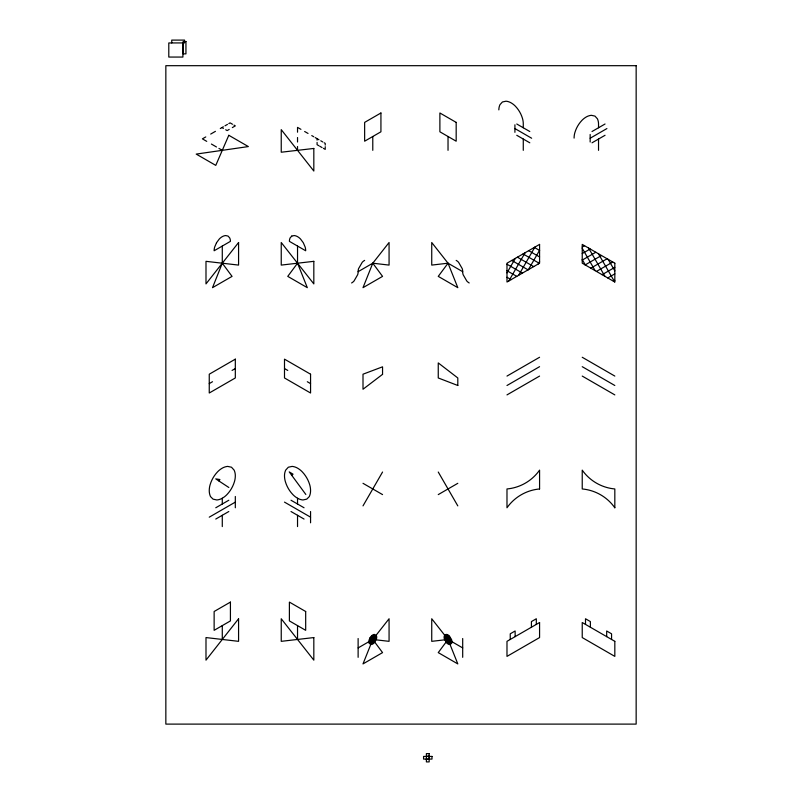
<?xml version="1.0" encoding="UTF-8"?>
<svg xmlns="http://www.w3.org/2000/svg" width="802" height="802" viewBox="0 0 802 802"><rect width="100%" height="100%" fill="white"/><g stroke="black" fill="none" stroke-linecap="round" stroke-linejoin="round"><path stroke-width="1.2" d="M222.284 263.206L212.51 287.667L232.059 276.379L222.284 263.206L222.284 246.054M372.78 263.206L363.005 287.667L382.554 276.379L372.78 263.206L389.07 242.515L389.07 265.091L372.78 263.206L358.123 271.678A10.536 10.536 0 0 1 357.682 274.675L353.983 281.081A10.536 10.536 0 0 1 351.607 282.966M372.78 639.455L363.005 663.906L382.554 652.617L372.78 639.455L389.07 618.763L389.07 641.339L372.78 639.455L358.123 647.916M363.005 505.882L382.554 472.027M506.984 272.86L515.345 258.384M508.829 280.961L525.12 252.74M518.603 275.317L534.894 247.096M528.378 269.673L539.576 250.284M538.152 264.028L539.576 261.572M218.956 481L219.918 479.526L215.738 478.884L228.831 487.486M297.532 263.206L287.758 276.379L307.306 287.667L297.532 263.206L297.532 246.054M448.027 263.206L438.253 276.379L457.802 287.667L448.027 263.206L431.737 242.515L431.737 265.091L448.027 263.206L462.694 271.678A10.536 10.536 0 0 0 463.125 274.675L466.834 281.081A10.536 10.536 0 0 0 469.21 282.966M448.027 639.455L438.253 652.617L457.802 663.906L448.027 639.455L431.737 618.763L431.737 641.339L448.027 639.455L462.694 647.916M291.657 475.215L293.061 474.182L289.231 471.907L305.833 494.463M205.773 136.921L202.405 138.856L206.736 141.363M210.695 134.074L215.427 131.348M220.299 128.531L223.347 126.766M224.991 125.824L227.457 124.4M228.821 123.608L230.104 122.866L232.5 124.26M229.192 129.413L227.166 130.586L225.693 129.734M232.339 127.598L235.317 125.884L233.963 125.102M592.016 131.518L605.049 123.999M590.162 138.235L606.903 128.571M592.016 142.806L605.049 135.287M209.252 383.607L212.51 381.722M232.059 370.434L235.317 368.559M582.232 247.056L584.548 245.733M582.232 253.572L590.192 248.991M582.232 260.099L595.836 252.249M585.179 264.911L601.48 255.507M590.823 268.169L607.114 258.765M596.467 271.427L612.758 262.023M602.112 274.685L614.823 267.347M607.756 277.943L614.823 273.863M215.768 507.766L228.801 500.247M613.4 281.201L614.823 280.379M209.252 517.17L235.317 502.122M215.768 519.054L228.801 511.526M506.984 376.078L539.576 357.271M506.984 385.491L539.576 366.674M506.984 394.895L539.576 376.078M438.253 494.603L457.802 483.315M426.393 756.256L429.16 756.256M426.393 759.253L429.16 759.253M516.759 123.999L529.801 131.518M514.914 128.571L531.646 138.235M516.759 135.287L529.801 142.806M534.343 247.417L539.576 250.435M528.698 250.675L539.576 256.951M523.054 253.933L539.345 263.337M300.93 129.343L297.532 127.388L297.532 132.19M304.65 131.498L308.028 133.443M311.757 135.598L313.762 136.751M315.186 137.573L318.965 139.759M320.76 140.791L322.765 141.954M324.158 142.756L325.231 143.378L325.231 145.122M517.41 257.191L533.701 266.595M318.895 145.743L317.081 144.691L317.081 142.375M319.808 146.265L322.053 147.558M323.406 148.34L325.231 149.393L325.231 146.696M511.766 260.45L528.057 269.853M506.984 264.209L522.413 273.111M506.984 270.725L516.779 276.369M506.984 277.241L511.135 279.627M221.953 127.568L223.417 128.42M582.232 357.271L614.823 376.078M211.407 144.049L216.48 146.987M218.936 148.4L222.284 150.335M582.232 366.674L614.823 385.491M582.232 376.078L614.823 394.895M284.499 368.559L287.758 370.434M307.306 381.722L310.564 383.607M363.005 483.315L382.554 494.603M291.016 500.247L304.048 507.766M284.499 502.122L310.564 517.17M291.016 511.526L304.048 519.054M608.187 259.377L614.823 270.865M598.412 253.733L614.703 281.953M588.638 248.089L604.929 276.309M582.232 248.289L595.154 270.665M582.232 259.577L585.38 265.021M438.253 472.027L457.802 505.882M611.565 639.455L611.565 633.811L606.673 630.984L606.673 636.628M598.533 127.759L598.533 123.999A12.611 12.611 0 0 0 597.41 118.796L594.954 116.089L591.375 115.318A12.611 12.611 0 0 0 586.312 116.942A19.749 19.749 0 0 0 581.851 120.46A29.834 29.834 0 0 0 574.914 132.48A19.749 19.749 0 0 0 574.092 138.104M598.533 139.047L598.533 150.335M590.382 627.224L590.382 621.58L585.5 618.763L585.5 624.407M590.162 134.475L590.162 141.994M536.317 624.407L536.317 618.763L531.425 621.58L531.425 627.224M523.275 127.759L523.275 123.999A19.749 19.749 0 0 0 522.463 118.375A29.834 29.834 0 0 0 515.526 106.355A19.749 19.749 0 0 0 511.064 102.836A12.611 12.611 0 0 0 506.002 101.202L502.423 101.974L499.967 104.691A12.611 12.611 0 0 0 498.844 109.884M523.275 139.047L523.275 150.335M515.135 636.628L515.135 630.984L510.242 633.811L510.242 639.455M514.914 124.811L514.914 132.33M462.694 638.512L462.694 657.329M448.027 136.5L448.027 150.335M429.21 756.426L429.21 759.083M372.78 136.5L372.78 150.335M358.123 638.512L358.123 657.329M317.081 138.676L317.081 140.139M310.564 511.526L310.564 522.814M297.532 137.523L297.532 142.024M297.532 146.505L297.532 150.335M297.532 498.232A13.454 13.454 0 0 0 302.935 499.977L306.745 499.145L309.301 496.598A14.276 14.276 0 0 0 310.564 490.714A21.063 21.063 0 0 0 309.692 484.709A31.819 31.819 0 0 0 302.294 471.887A21.063 21.063 0 0 0 297.532 468.137A13.454 13.454 0 0 0 292.139 466.403L288.319 467.225L285.692 470.122A13.454 13.454 0 0 0 284.499 475.656A21.063 21.063 0 0 0 285.372 481.661A31.819 31.819 0 0 0 292.77 494.483A21.063 21.063 0 0 0 297.532 498.232L297.532 504.007M297.532 515.295L297.532 526.583M297.532 625.62L297.532 639.455M235.317 496.478L235.317 507.766M222.284 498.232A13.454 13.454 0 0 1 216.881 499.977L213.071 499.145L210.515 496.598A14.276 14.276 0 0 1 209.252 490.714A21.063 21.063 0 0 1 210.124 484.709A31.819 31.819 0 0 1 217.522 471.887A21.063 21.063 0 0 1 222.284 468.137A13.454 13.454 0 0 1 227.678 466.403L231.497 467.225L234.124 470.122A13.454 13.454 0 0 1 235.317 475.656A21.063 21.063 0 0 1 234.445 481.661A31.819 31.819 0 0 1 227.046 494.483A21.063 21.063 0 0 1 222.284 498.232L222.284 504.007M222.284 515.295L222.284 526.583M222.284 625.62L222.284 639.455M182.906 42.957L182.906 57.062L168.791 57.062L168.791 42.957L184.54 42.917L184.54 40.1L171.748 40.1L171.748 42.917M462.694 271.678A10.536 10.536 0 0 0 462.253 268.67L458.554 262.264A10.536 10.536 0 0 0 456.178 260.389M358.123 271.678A10.536 10.536 0 0 1 358.554 268.67L362.253 262.264A10.536 10.536 0 0 1 364.639 260.389M371.567 639.605C372.96 645.55 376.108 633.059 371.567 639.605M372.178 639.525C372.89 642.041 374.083 636.628 372.178 639.525M446.844 638.151C447.125 644.367 451.716 637.77 446.844 638.151M447.436 638.803C447.576 641.911 449.872 638.613 447.436 638.803M216.52 242.735L214.685 247.006A13.163 13.163 0 0 0 214.134 250.765L230.425 241.352A8.401 8.401 0 0 0 229.683 237.893L228.039 236.079L225.663 235.567A8.401 8.401 0 0 0 222.284 236.65A13.163 13.163 0 0 0 219.307 238.996L216.52 242.735M370.013 637.861L369.131 639.916A6.316 6.316 0 0 0 368.87 641.71A4.281 4.281 0 0 0 369.251 643.475L371.166 644.487A4.03 4.03 0 0 0 372.78 643.966A6.316 6.316 0 0 0 374.213 642.843L376.429 638.993A6.316 6.316 0 0 0 376.689 637.199A4.03 4.03 0 0 0 376.328 635.535L374.404 634.422A4.03 4.03 0 0 0 372.78 634.943A6.316 6.316 0 0 0 371.356 636.066L370.013 637.861M370.474 638.121L369.742 639.836A5.263 5.263 0 0 0 369.522 641.339A3.569 3.569 0 0 0 369.842 642.803L371.436 643.645A3.358 3.358 0 0 0 372.78 643.214A5.263 5.263 0 0 0 373.973 642.282L375.817 639.074A5.263 5.263 0 0 0 376.038 637.57A3.358 3.358 0 0 0 375.737 636.187L374.133 635.254A3.358 3.358 0 0 0 372.78 635.695A5.263 5.263 0 0 0 371.597 636.628L370.474 638.121M370.935 638.392L370.354 639.755A4.21 4.21 0 0 0 370.173 640.958A2.857 2.857 0 0 0 370.434 642.131L371.697 642.813A2.687 2.687 0 0 0 372.78 642.462A4.21 4.21 0 0 0 373.732 641.71L375.216 639.144A4.21 4.21 0 0 0 375.386 637.951A2.687 2.687 0 0 0 375.146 636.838L373.862 636.096A2.687 2.687 0 0 0 372.78 636.447A4.21 4.21 0 0 0 371.827 637.199L370.935 638.392M371.396 638.653L370.955 639.685A3.158 3.158 0 0 0 370.825 640.577A2.145 2.145 0 0 0 371.015 641.47L371.968 641.971A2.015 2.015 0 0 0 372.78 641.71A3.158 3.158 0 0 0 373.491 641.149L374.604 639.224A3.158 3.158 0 0 0 374.734 638.322A2.015 2.015 0 0 0 374.554 637.49L373.592 636.938A2.015 2.015 0 0 0 372.78 637.199A3.158 3.158 0 0 0 372.068 637.76L371.396 638.653M228.801 135.287L215.768 165.382L196.219 154.094L248.349 146.576L228.801 135.287M238.575 242.515L205.994 283.898L205.994 261.332L238.575 265.091L238.575 242.515M238.575 618.763L205.994 660.146L205.994 637.57L238.575 641.339L238.575 618.763M291.768 236.079L290.134 237.893A8.401 8.401 0 0 0 289.392 241.352L305.682 250.765A13.163 13.163 0 0 0 305.131 247.006L303.296 242.735L300.509 238.996A13.163 13.163 0 0 0 297.532 236.65A8.401 8.401 0 0 0 294.154 235.567L291.768 236.079M445.27 634.663L444.478 635.535A4.03 4.03 0 0 0 444.118 637.199A6.316 6.316 0 0 0 444.378 638.993L446.604 642.843A6.316 6.316 0 0 0 448.027 643.966A4.03 4.03 0 0 0 449.651 644.487L451.556 643.475A4.281 4.281 0 0 0 451.937 641.71A6.316 6.316 0 0 0 451.676 639.916L449.461 636.066A6.316 6.316 0 0 0 448.027 634.943A4.03 4.03 0 0 0 446.413 634.422L445.27 634.663M445.732 635.465L445.07 636.187A3.358 3.358 0 0 0 444.769 637.57A5.263 5.263 0 0 0 444.99 639.074L446.844 642.282A5.263 5.263 0 0 0 448.027 643.214A3.358 3.358 0 0 0 449.381 643.645L450.975 642.803A3.569 3.569 0 0 0 451.285 641.339A5.263 5.263 0 0 0 451.075 639.836L449.22 636.628A5.263 5.263 0 0 0 448.027 635.695A3.358 3.358 0 0 0 446.684 635.254L445.732 635.465M446.183 636.257L445.661 636.838A2.687 2.687 0 0 0 445.421 637.951A4.21 4.21 0 0 0 445.601 639.144L447.075 641.71A4.21 4.21 0 0 0 448.027 642.462A2.687 2.687 0 0 0 449.11 642.813L450.383 642.131A2.857 2.857 0 0 0 450.634 640.958A4.21 4.21 0 0 0 450.463 639.755L448.98 637.199A4.21 4.21 0 0 0 448.027 636.447A2.687 2.687 0 0 0 446.955 636.096L446.183 636.257M446.644 637.059L446.253 637.49A2.015 2.015 0 0 0 446.072 638.322A3.158 3.158 0 0 0 446.203 639.224L447.315 641.149A3.158 3.158 0 0 0 448.027 641.71A2.015 2.015 0 0 0 448.839 641.971L449.792 641.47A2.145 2.145 0 0 0 449.982 640.577A3.158 3.158 0 0 0 449.852 639.685L448.749 637.76A3.158 3.158 0 0 0 448.027 637.199A2.015 2.015 0 0 0 447.225 636.938L446.644 637.059M382.554 374.354L363.005 389.251L363.005 374.203L382.554 366.825L382.554 374.354M380.93 112.982L364.639 122.385L364.639 141.202L380.93 131.799L380.93 112.982M235.317 359.156L209.252 374.203L209.252 393.01L235.317 377.963L235.317 359.156M539.576 244.399L506.984 263.206L506.984 282.023L539.576 263.206L539.576 244.399M230.425 602.101L214.134 611.505L214.134 630.322L230.425 620.918L230.425 602.101M539.576 622.522L506.984 641.339L506.984 656.387L539.576 637.57L539.576 622.522M313.823 148.45L281.241 152.22L281.241 129.643L313.823 171.026L313.823 148.45M313.823 261.332L281.241 265.091L281.241 242.515L313.823 283.898L313.823 261.332M313.823 637.57L281.241 641.339L281.241 618.763L313.823 660.146L313.823 637.57M185.944 41.514L183.127 41.514L183.127 53.864L185.944 53.864L185.944 41.514M636.156 65.684L165.844 65.684L165.844 724.106L636.156 724.106L636.156 65.684M429.16 753.609L426.393 753.609L426.393 761.9L429.16 761.9L429.16 753.609M431.987 756.426L423.566 756.426L423.566 759.083L431.987 759.083L431.987 756.426M457.802 385.491L438.253 377.963L438.253 362.915L457.802 377.963L457.802 385.491M456.178 122.385L439.887 112.982L439.887 131.799L456.178 141.202L456.178 122.385M614.823 263.206L582.232 244.399L582.232 263.206L614.823 282.023L614.823 263.206M310.564 374.203L284.499 359.156L284.499 377.963L310.564 393.01L310.564 374.203M614.823 641.339L582.232 622.522L582.232 637.57L614.823 656.387L614.823 641.339M305.682 611.505L289.392 602.101L289.392 620.918L305.682 630.322L305.682 611.505M614.823 507.766L614.823 488.959A44.862 44.862 0 0 1 582.232 470.142L582.232 488.959A44.862 44.862 0 0 1 614.823 507.766M539.576 488.959L539.576 470.142A44.862 44.862 0 0 1 506.984 488.959L506.984 507.766A44.862 44.862 0 0 1 539.576 488.959"/></g></svg>
